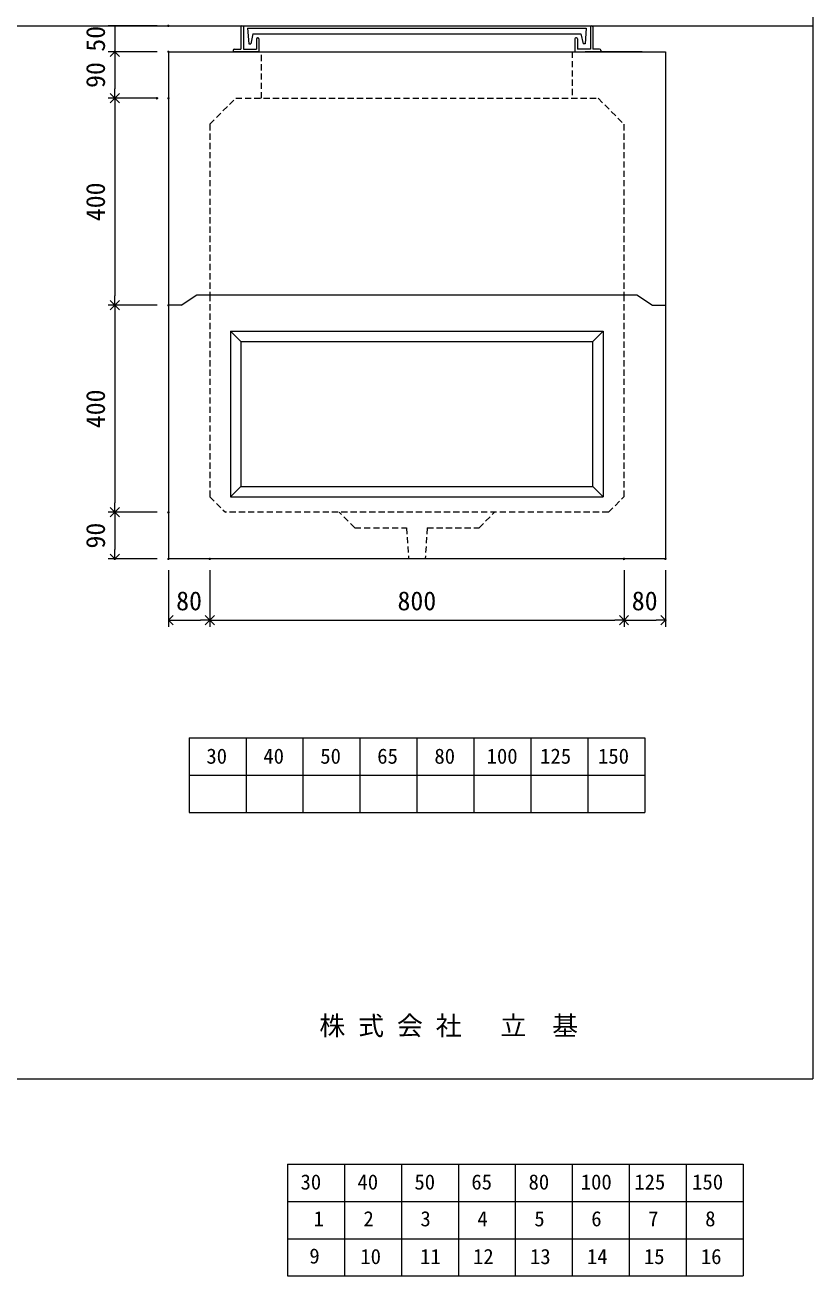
# Model space of a CAD drawing. Units: millimetres, scale not verified. Extents: x -4890 to 18490, y -2328 to 2328.
# Drawn here: x 3368 to 4890, y -2328 to 89 of the extents above; entities that cross this region are included whole.
import ezdxf
from ezdxf.enums import TextEntityAlignment as Align

# ---------------------------------------------------------------- set-up
doc = ezdxf.new("R2010")
doc.units = ezdxf.units.MM
doc.header["$LTSCALE"] = 10
doc.header["$PDMODE"] = 32
doc.header["$PDSIZE"] = 2
doc.linetypes.add('DASHED1', pattern=[1.8, 1.2, -0.6])
doc.layers.add('0-1_Defpoints', color=7, linetype='Continuous')
for name, color, linetype, lineweight in [('0-2_waku', 7, 'Continuous', 18), ('0-3_gaikei', 7, 'Continuous', 18), ('0-4_kakure', 7, 'DASHED1', 5), ('0-5_sunpou', 7, 'Continuous', 5), ('0-9_uchigawa', 6, 'Continuous', 18), ('0-B_futa', 3, 'Continuous', 18), ('0-C_GL', 4, 'Continuous', 18), ('0-E_文字１', 7, 'Continuous', 18), ('1-5_文字２', 7, 'Continuous', 5)]:
    doc.layers.add(name, color=color, linetype=linetype, lineweight=lineweight)
doc.styles.add('ＭＳ ゴシック', font='')
doc.styles.get('ＭＳ ゴシック').set_extended_font_data('MS Gothic')

# ---------------------------------------------------------------- blocks, each defined once
blk = doc.blocks.new('_Open90')
at = {"layer": '0-5_sunpou'}
blk.add_line((0, 0), (-1, 0), dxfattribs=at)
blk.add_lwpolyline([(-0.5, 0.5), (0, 0), (-0.5, -0.5)], dxfattribs=at)
blk = doc.blocks.new('D97')
at = {"layer": '0-1_Defpoints'}
for p in [(5092.32, 2214.36), (4988.83, 2124.36), (5092.32, 2124.36)]:
    blk.add_point(p, dxfattribs=at)
at = {"layer": '0-5_sunpou'}
for p, q in [((5070.32, 2214.36), (4975.83, 2214.36)), ((4988.83, 2196.36), (4988.83, 2142.36)), ((5070.32, 2124.36), (4975.83, 2124.36))]:
    blk.add_line(p, q, dxfattribs=at)
at = {"layer": '0-5_sunpou', "xscale": 18, "yscale": 18}
for p, rotation in [((4988.83, 2214.36), 90), ((4988.83, 2124.36), 270)]:
    blk.add_blockref('_Open90', p, dxfattribs=dict(at, rotation=rotation))
at = {"layer": '0-5_sunpou', "style": 'ＭＳ ゴシック'}
blk.add_text('90', height=36.66, rotation=90, dxfattribs=at).set_placement((4980.83, 2144.36), align=Align.BOTTOM_LEFT)
blk = doc.blocks.new('D98')
at = {"layer": '0-1_Defpoints'}
for p in [(5092.32, 1724.36), (4988.83, 1324.36), (5092.32, 1324.36)]:
    blk.add_point(p, dxfattribs=at)
at = {"layer": '0-5_sunpou'}
for p, q in [((5070.32, 1724.36), (4975.83, 1724.36)), ((4988.83, 1706.36), (4988.83, 1342.36)), ((5070.32, 1324.36), (4975.83, 1324.36))]:
    blk.add_line(p, q, dxfattribs=at)
at = {"layer": '0-5_sunpou', "xscale": 18, "yscale": 18}
for p, rotation in [((4988.83, 1724.36), 90), ((4988.83, 1324.36), 270)]:
    blk.add_blockref('_Open90', p, dxfattribs=dict(at, rotation=rotation))
at = {"layer": '0-5_sunpou', "style": 'ＭＳ ゴシック'}
blk.add_text('400', height=36.66, rotation=90, dxfattribs=at).set_placement((4980.83, 1486.86), align=Align.BOTTOM_LEFT)
blk = doc.blocks.new('D99')
at = {"layer": '0-1_Defpoints'}
for p in [(5092.32, 1324.36), (4988.83, 1234.36), (5092.32, 1234.36)]:
    blk.add_point(p, dxfattribs=at)
at = {"layer": '0-5_sunpou'}
for p, q in [((5070.32, 1324.36), (4975.83, 1324.36)), ((4988.83, 1306.36), (4988.83, 1252.36)), ((5070.32, 1234.36), (4975.83, 1234.36))]:
    blk.add_line(p, q, dxfattribs=at)
at = {"layer": '0-5_sunpou', "xscale": 18, "yscale": 18}
for p, rotation in [((4988.83, 1324.36), 90), ((4988.83, 1234.36), 270)]:
    blk.add_blockref('_Open90', p, dxfattribs=dict(at, rotation=rotation))
at = {"layer": '0-5_sunpou', "style": 'ＭＳ ゴシック'}
blk.add_text('90', height=36.66, rotation=90, dxfattribs=at).set_placement((4980.83, 1254.36), align=Align.BOTTOM_LEFT)
blk = doc.blocks.new('D100')
at = {"layer": '0-1_Defpoints'}
for p in [(5092.32, 1234.36), (5172.32, 1234.36), (5172.32, 1115.97)]:
    blk.add_point(p, dxfattribs=at)
at = {"layer": '0-5_sunpou'}
for p, q in [((5092.32, 1212.36), (5092.32, 1102.97)), ((5172.32, 1212.36), (5172.32, 1102.97)), ((5110.32, 1115.97), (5154.32, 1115.97))]:
    blk.add_line(p, q, dxfattribs=at)
at = {"layer": '0-5_sunpou', "xscale": 18, "yscale": 18, "rotation": 180}
blk.add_blockref('_Open90', (5092.32, 1115.97), dxfattribs=at)
at = {"layer": '0-5_sunpou', "xscale": 18, "yscale": 18}
blk.add_blockref('_Open90', (5172.32, 1115.97), dxfattribs=at)
at = {"layer": '0-5_sunpou', "style": 'ＭＳ ゴシック'}
blk.add_text('80', height=36.66, dxfattribs=at).set_placement((5107.32, 1123.97), align=Align.BOTTOM_LEFT)
blk = doc.blocks.new('D101')
at = {"layer": '0-1_Defpoints'}
for p in [(5172.32, 1234.36), (5972.32, 1234.36), (5972.32, 1115.97)]:
    blk.add_point(p, dxfattribs=at)
at = {"layer": '0-5_sunpou'}
for p, q in [((5172.32, 1212.36), (5172.32, 1102.97)), ((5972.32, 1212.36), (5972.32, 1102.97)), ((5190.32, 1115.97), (5954.32, 1115.97))]:
    blk.add_line(p, q, dxfattribs=at)
at = {"layer": '0-5_sunpou', "xscale": 18, "yscale": 18, "rotation": 180}
blk.add_blockref('_Open90', (5172.32, 1115.97), dxfattribs=at)
at = {"layer": '0-5_sunpou', "xscale": 18, "yscale": 18}
blk.add_blockref('_Open90', (5972.32, 1115.97), dxfattribs=at)
at = {"layer": '0-5_sunpou', "style": 'ＭＳ ゴシック'}
blk.add_text('800', height=36.66, dxfattribs=at).set_placement((5534.82, 1123.97), align=Align.BOTTOM_LEFT)
blk = doc.blocks.new('D102')
at = {"layer": '0-1_Defpoints'}
for p in [(5972.32, 1234.36), (6052.32, 1234.36), (6052.32, 1115.97)]:
    blk.add_point(p, dxfattribs=at)
at = {"layer": '0-5_sunpou'}
for p, q in [((5972.32, 1212.36), (5972.32, 1102.97)), ((6052.32, 1212.36), (6052.32, 1102.97)), ((5990.32, 1115.97), (6034.32, 1115.97))]:
    blk.add_line(p, q, dxfattribs=at)
at = {"layer": '0-5_sunpou', "xscale": 18, "yscale": 18, "rotation": 180}
blk.add_blockref('_Open90', (5972.32, 1115.97), dxfattribs=at)
at = {"layer": '0-5_sunpou', "xscale": 18, "yscale": 18}
blk.add_blockref('_Open90', (6052.32, 1115.97), dxfattribs=at)
at = {"layer": '0-5_sunpou', "style": 'ＭＳ ゴシック'}
blk.add_text('80', height=36.66, dxfattribs=at).set_placement((5987.32, 1123.97), align=Align.BOTTOM_LEFT)
blk = doc.blocks.new('D103')
at = {"layer": '0-1_Defpoints'}
for p in [(5070.32, 2124.36), (4988.83, 1724.36), (5092.32, 1724.36)]:
    blk.add_point(p, dxfattribs=at)
at = {"layer": '0-5_sunpou'}
for p, q in [((5048.32, 2124.36), (4975.83, 2124.36)), ((4988.83, 2106.36), (4988.83, 1742.36)), ((5070.32, 1724.36), (4975.83, 1724.36))]:
    blk.add_line(p, q, dxfattribs=at)
at = {"layer": '0-5_sunpou', "xscale": 18, "yscale": 18}
for p, rotation in [((4988.83, 2124.36), 90), ((4988.83, 1724.36), 270)]:
    blk.add_blockref('_Open90', p, dxfattribs=dict(at, rotation=rotation))
at = {"layer": '0-5_sunpou', "style": 'ＭＳ ゴシック'}
blk.add_text('400', height=36.66, rotation=90, dxfattribs=at).set_placement((4980.83, 1886.86), align=Align.BOTTOM_LEFT)
blk = doc.blocks.new('D107')
at = {"layer": '0-1_Defpoints'}
for p in [(5092.32, 2264.36), (4988.83, 2214.36), (5092.32, 2214.36)]:
    blk.add_point(p, dxfattribs=at)
at = {"layer": '0-5_sunpou'}
for p, q in [((5070.32, 2264.36), (4975.83, 2264.36)), ((4988.83, 2264.36), (4988.83, 2214.36)), ((5070.32, 2214.36), (4975.83, 2214.36))]:
    blk.add_line(p, q, dxfattribs=at)
at = {"layer": '0-5_sunpou', "style": 'ＭＳ ゴシック'}
blk.add_text('50', height=36.66, rotation=90, dxfattribs=at).set_placement((4980.83, 2214.36), align=Align.BOTTOM_LEFT)

msp = doc.modelspace()

# ---------------------------------------------------------------- linework, layer by layer
at = {"layer": '0-2_waku'}
for p, q in [((3684.94, -1288.18), (3684.94, -1432.18)), ((3684.94, -1288.18), (3684.94, -1432.18)), ((3684.94, -1288.18), (3684.94, -1432.18)), ((3684.94, -1288.18), (3684.94, -1432.18)), ((3684.94, -1288.18), (4564.94, -1288.18)), ((3794.94, -1288.18), (3794.94, -1432.18)), ((3904.94, -1288.18), (3904.94, -1432.18)), ((3904.94, -1288.18), (3904.94, -1432.18)), ((4014.94, -1288.18), (4014.94, -1432.18)), ((4124.94, -1288.18), (4124.94, -1432.18)), ((4234.94, -1288.18), (4234.94, -1432.18)), ((4344.94, -1288.18), (4344.94, -1432.18)), ((4454.94, -1288.18), (4454.94, -1432.18)), ((4564.94, -1288.18), (4564.94, -1432.18)), ((3684.94, -1360.18), (4564.94, -1360.18)), ((3684.94, -1432.18), (4564.94, -1432.18)), ((-1230.06, -1947.18), (4889.94, -1947.18)), ((-1230.06, -1947.18), (4889.94, -1947.18))]:
    msp.add_line(p, q, dxfattribs=at)
msp.add_lwpolyline([(-1230.06, 2327.82), (4889.94, 2327.82), (4889.94, -1947.18)], dxfattribs=at)
at = {"layer": '0-3_gaikei'}
for p, q in [((3644.94, 37.82), (4604.94, 37.82)), ((3644.94, 37.82), (4604.94, 37.82)), ((3689.94, 37.82), (3799.94, 37.82)), ((3724.94, 37.82), (4524.94, 37.82)), ((4559.94, 37.82), (4449.94, 37.82)), ((3669.94, -452.18), (3699.94, -432.18)), ((3669.94, -452.18), (3699.94, -432.18)), ((3699.94, -432.18), (4549.94, -432.18)), ((4549.94, -432.18), (4579.94, -452.18)), ((4549.94, -432.18), (4579.94, -452.18)), ((3669.94, -452.18), (3644.94, -452.18)), ((3669.94, -452.18), (3644.94, -452.18)), ((4579.94, -452.18), (4604.94, -452.18)), ((4579.94, -452.18), (4604.94, -452.18)), ((4604.94, -942.18), (3644.94, -942.18))]:
    msp.add_line(p, q, dxfattribs=at)
at = {"layer": '0-3_gaikei', "lineweight": 5}
msp.add_line((3699.94, -432.18), (4549.94, -432.18), dxfattribs=at)
at = {"layer": '0-3_gaikei'}
for points in [[(3644.94, 37.82), (3644.94, -452.18), (3644.94, -942.18)], [(4604.94, 37.82), (4604.94, -452.18), (4604.94, -942.18)]]:
    msp.add_lwpolyline(points, dxfattribs=at)
at = {"layer": '0-4_kakure'}
for p, q in [((3824.94, -52.18), (3824.94, 37.82)), ((4424.94, 37.82), (4424.94, -52.18)), ((3724.94, -102.18), (3774.94, -52.18)), ((3774.94, -52.18), (4474.94, -52.18)), ((3774.94, -52.18), (4474.94, -52.18)), ((4474.94, -52.18), (4524.94, -102.18)), ((3724.94, -102.18), (3724.94, -432.18)), ((4524.94, -102.18), (4524.94, -432.18)), ((3724.94, -432.18), (3724.94, -822.18)), ((4524.94, -432.18), (4524.94, -822.18)), ((3724.94, -822.18), (3754.94, -852.18)), ((4494.94, -852.18), (4524.94, -822.18)), ((4494.94, -852.18), (3754.94, -852.18)), ((4004.94, -882.18), (3974.94, -852.18)), ((4004.94, -882.18), (3974.94, -852.18)), ((4004.94, -882.18), (3974.94, -852.18)), ((4244.94, -882.18), (4274.94, -852.18)), ((4244.94, -882.18), (4274.94, -852.18)), ((4244.94, -882.18), (4274.94, -852.18)), ((4004.94, -882.18), (4104.94, -882.18)), ((4004.94, -882.18), (4104.94, -882.18)), ((4004.94, -882.18), (4104.94, -882.18)), ((4104.94, -882.18), (4108.94, -942.18)), ((4144.94, -882.18), (4140.94, -942.18)), ((4144.94, -882.18), (4244.94, -882.18)), ((4144.94, -882.18), (4244.94, -882.18)), ((4144.94, -882.18), (4244.94, -882.18))]:
    msp.add_line(p, q, dxfattribs=at)
at = {"layer": '0-9_uchigawa'}
for p, q in [((3764.94, -502.18), (3784.94, -522.18)), ((3764.94, -502.18), (3764.94, -802.18)), ((3764.94, -502.18), (4484.94, -502.18)), ((3764.94, -502.18), (3764.94, -822.1)), ((3764.94, -502.18), (3784.94, -522.18)), ((4484.94, -502.18), (4464.94, -522.18)), ((4484.94, -502.18), (4484.94, -822.1)), ((3784.94, -522.18), (3784.94, -782.18)), ((3784.94, -522.18), (3784.94, -782.18)), ((3784.94, -522.18), (3784.94, -782.18)), ((3784.94, -522.18), (3784.94, -782.18)), ((3784.94, -522.18), (3784.94, -802.1)), ((4464.94, -802.1), (4464.94, -522.18)), ((3764.94, -822.1), (3784.94, -802.1)), ((3784.94, -802.1), (4464.94, -802.1)), ((4484.94, -822.1), (4464.94, -802.1)), ((3764.94, -822.1), (4484.94, -822.1)), ((3784.94, -822.1), (4484.94, -822.1))]:
    msp.add_line(p, q, dxfattribs=at)
for points in [[(3764.94, -502.18), (3784.94, -522.18), (3784.94, -782.18)], [(3764.94, -502.18), (3784.94, -522.18), (4464.94, -522.18)]]:
    msp.add_lwpolyline(points, dxfattribs=at)
at = {"layer": '0-B_futa'}
for p, q in [((3784.94, 85.82), (3784.94, 42.82)), ((3786.94, 87.82), (3789.94, 87.82)), ((3789.94, 87.82), (3789.94, 42.82)), ((3797.75, 83.32), (4452.08, 83.32)), ((3797.75, 83.32), (3800.24, 53.32)), ((4452.08, 83.32), (4449.83, 53.32)), ((4459.94, 87.82), (4459.94, 42.82)), ((4459.94, 87.82), (4462.94, 87.82)), ((4464.94, 85.82), (4464.94, 42.82)), ((3800.24, 53.32), (3803.95, 53.32)), ((3808.27, 72.32), (3803.95, 53.32)), ((3808.27, 72.32), (4441.61, 72.32)), ((3814.94, 62.82), (3814.94, 42.82)), ((3816.94, 64.82), (3817.94, 64.82)), ((3819.94, 62.82), (3819.94, 37.82)), ((4429.94, 62.82), (4429.94, 37.82)), ((4432.94, 64.82), (4431.94, 64.82)), ((4434.94, 62.82), (4434.94, 42.82)), ((4441.61, 72.32), (4445.93, 53.32)), ((4449.83, 53.32), (4445.93, 53.32)), ((3769.94, 40.82), (3769.94, 39.82)), ((3771.94, 42.82), (3784.94, 42.82)), ((3819.94, 37.82), (3771.94, 37.82)), ((3789.94, 42.82), (3814.94, 42.82)), ((4429.94, 37.82), (4477.94, 37.82)), ((4459.94, 42.82), (4434.94, 42.82)), ((4477.94, 42.82), (4464.94, 42.82)), ((4479.94, 40.82), (4479.94, 39.82))]:
    msp.add_line(p, q, dxfattribs=at)
for centre, start, end in [((3786.94, 85.82), 90, 180), ((4462.94, 85.82), 0, 90), ((3816.94, 62.82), 90, 180), ((3817.94, 62.82), 0, 90), ((4431.94, 62.82), 90, 180), ((4432.94, 62.82), 0, 90), ((3771.94, 40.82), 90, 180), ((3771.94, 39.82), 180, 270), ((4477.94, 40.82), 0, 90), ((4477.94, 39.82), 270, 0)]:
    msp.add_arc(centre, 2, start, end, dxfattribs=at)
at = {"layer": '0-C_GL'}
msp.add_line((-1230.06, 87.82), (4889.94, 87.82), dxfattribs=at)
at = {"layer": '1-5_文字２'}
for p, q in [((3875, -2111.83), (3875, -2255.83)), ((3875, -2111.83), (3875, -2255.83)), ((3875, -2111.83), (3875, -2255.83)), ((3875, -2111.83), (3875, -2255.83)), ((3875, -2111.83), (4755, -2111.83)), ((3875, -2111.83), (3875, -2255.83)), ((3875, -2111.83), (3875, -2255.83)), ((3875, -2111.83), (3875, -2255.83)), ((3875, -2111.83), (3875, -2255.83)), ((3875, -2111.83), (4755, -2111.83)), ((3985, -2111.83), (3985, -2255.83)), ((3985, -2111.83), (3985, -2255.83)), ((4095, -2111.83), (4095, -2255.83)), ((4095, -2111.83), (4095, -2255.83)), ((4095, -2111.83), (4095, -2255.83)), ((4095, -2111.83), (4095, -2255.83)), ((4205, -2111.83), (4205, -2255.83)), ((4205, -2111.83), (4205, -2255.83)), ((4315, -2111.83), (4315, -2255.83)), ((4315, -2111.83), (4315, -2255.83)), ((4425, -2111.83), (4425, -2255.83)), ((4425, -2111.83), (4425, -2255.83)), ((4535, -2111.83), (4535, -2255.83)), ((4535, -2111.83), (4535, -2255.83)), ((4645, -2111.83), (4645, -2255.83)), ((4645, -2111.83), (4645, -2255.83)), ((4755, -2111.83), (4755, -2255.83)), ((4755, -2111.83), (4755, -2255.83)), ((3875, -2183.83), (4755, -2183.83)), ((3875, -2183.83), (4755, -2183.83)), ((3875, -2255.83), (4755, -2255.83)), ((3875, -2255.83), (4755, -2255.83)), ((3875, -2255.83), (3875, -2327.83)), ((3875, -2255.83), (3875, -2327.83)), ((3875, -2255.83), (3875, -2327.83)), ((3875, -2255.83), (3875, -2327.83)), ((3875, -2255.83), (4755, -2255.83)), ((3875, -2255.83), (3875, -2327.83)), ((3875, -2255.83), (3875, -2327.83)), ((3875, -2255.83), (3875, -2327.83)), ((3875, -2255.83), (3875, -2327.83)), ((3875, -2255.83), (4755, -2255.83)), ((3985, -2255.83), (3985, -2327.83)), ((3985, -2255.83), (3985, -2327.83)), ((4095, -2255.83), (4095, -2327.83)), ((4095, -2255.83), (4095, -2327.83)), ((4095, -2255.83), (4095, -2327.83)), ((4095, -2255.83), (4095, -2327.83)), ((4205, -2255.83), (4205, -2327.83)), ((4205, -2255.83), (4205, -2327.83)), ((4315, -2255.83), (4315, -2327.83)), ((4315, -2255.83), (4315, -2327.83)), ((4425, -2255.83), (4425, -2327.83)), ((4425, -2255.83), (4425, -2327.83)), ((4535, -2255.83), (4535, -2327.83)), ((4535, -2255.83), (4535, -2327.83)), ((4645, -2255.83), (4645, -2327.83)), ((4645, -2255.83), (4645, -2327.83)), ((4755, -2255.83), (4755, -2327.83)), ((4755, -2255.83), (4755, -2327.83)), ((3875, -2327.83), (4755, -2327.83)), ((3875, -2327.83), (4755, -2327.83))]:
    msp.add_line(p, q, dxfattribs=at)

# ---------------------------------------------------------------- block references
at = {"layer": '0-5_sunpou'}
for name in ['D107', 'D97', 'D103', 'D98', 'D99', 'D100', 'D101', 'D102']:
    msp.add_blockref(name, (-1447.37, -2176.54), dxfattribs=at)

# ---------------------------------------------------------------- texts
at = {"layer": '0-E_文字１', "style": 'ＭＳ ゴシック'}
for s, height, p in [('30', 29.33, (3718.31, -1346.81)), ('40', 29.33, (3828.31, -1346.81)), ('50', 29.33, (3938.31, -1346.81)), ('65', 29.33, (4048.31, -1346.81)), ('80', 29.33, (4158.72, -1346.81)), ('100', 29.33, (4259.6, -1346.81)), ('125', 29.33, (4362.98, -1346.81)), ('150', 29.33, (4474.75, -1346.81)), ('株 式 会 社 \u3000立\u3000基', 36.66, (3936.48, -1873.54))]:
    msp.add_text(s, height=height, dxfattribs=at).set_placement(p, align=Align.BOTTOM_LEFT)
at = {"layer": '1-5_文字２', "style": 'ＭＳ ゴシック'}
for s, p in [('30', (3900.15, -2169.65)), ('30', (3900.15, -2169.65)), ('40', (4010.15, -2169.65)), ('40', (4010.15, -2169.65)), ('50', (4120.15, -2169.65)), ('50', (4120.15, -2169.65)), ('65', (4230.15, -2169.65)), ('65', (4230.15, -2169.65)), ('80', (4340.56, -2169.65)), ('80', (4340.56, -2169.65)), ('100', (4441.43, -2169.65)), ('100', (4441.43, -2169.65)), ('125', (4544.82, -2169.65)), ('125', (4544.82, -2169.65)), ('150', (4656.59, -2169.65)), ('150', (4656.59, -2169.65)), ('1', (3925.3, -2240.68)), ('2', (4021.74, -2240.68)), ('3', (4131.74, -2240.68)), ('4', (4241.74, -2240.68)), ('5', (4351.74, -2240.68)), ('6', (4461.74, -2240.68)), ('7', (4571.74, -2240.68)), ('8', (4681.74, -2240.68)), ('9', (3917.23, -2312.68)), ('10', (4015.65, -2313.65)), ('11', (4131.15, -2313.65)), ('12', (4233.35, -2313.65)), ('13', (4343.35, -2313.65)), ('14', (4453.35, -2313.65)), ('15', (4563.35, -2313.65)), ('16', (4673.35, -2313.65))]:
    msp.add_text(s, height=29.33, dxfattribs=at).set_placement(p, align=Align.BOTTOM_LEFT)

doc.saveas('drawing.dxf')
